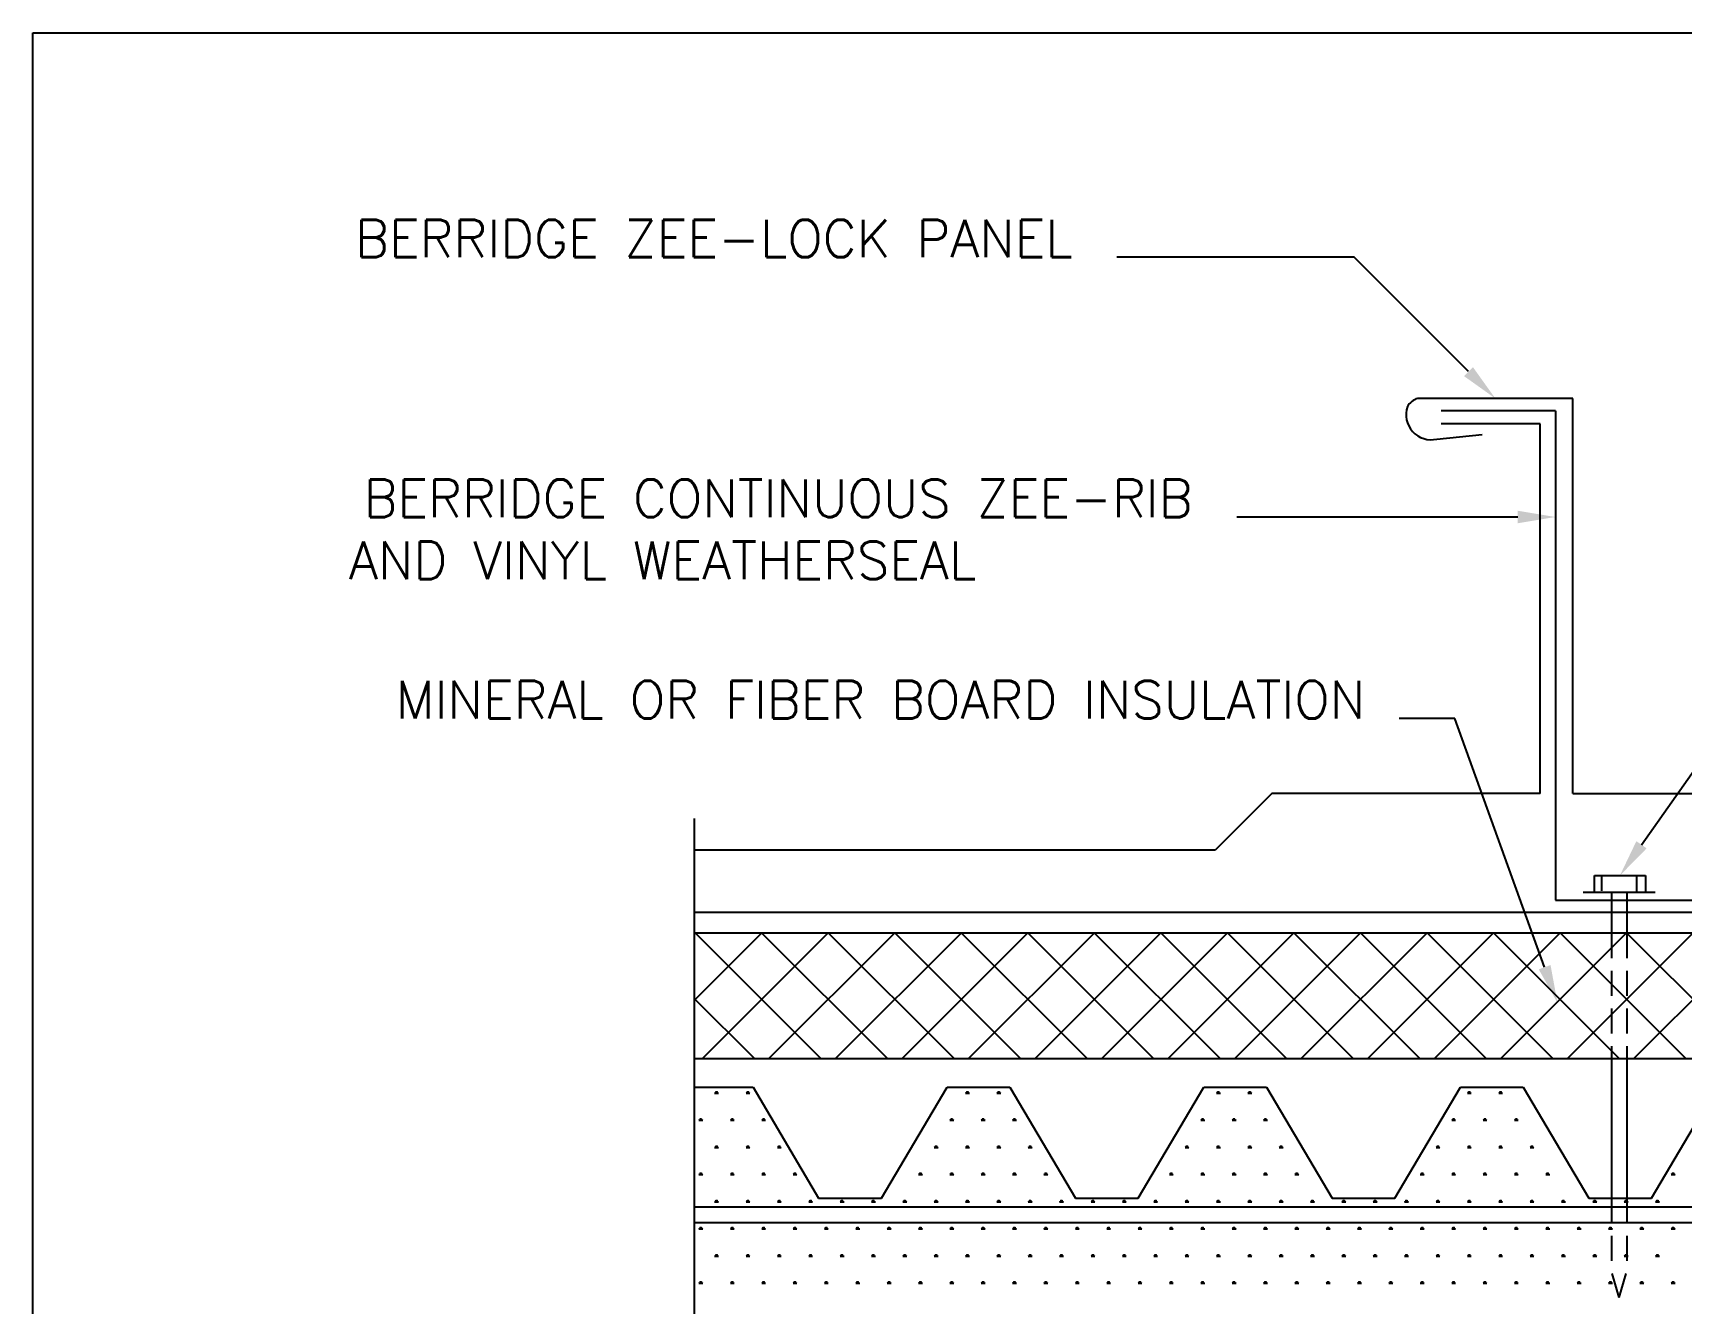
# Model space of a CAD drawing. Extents: x 0 to 23.8, y 0 to 31.4.
# Drawn here: x 0 to 13.14, y 21.28 to 31.41 of the extents above; entities that cross this region are included whole.
import ezdxf
from ezdxf.enums import TextEntityAlignment as Align

# ---------------------------------------------------------------- set-up
doc = ezdxf.new("R2010")
doc.units = 0
doc.header["$LTSCALE"] = 0.39999
doc.header["$MEASUREMENT"] = 0
doc.linetypes.add('HIDDENX2', pattern=[0.75, 0.5, -0.25])
doc.layers.get('0').update_dxf_attribs({"linetype": 'CONTINUOUS'})
for name, color, linetype in [('CMP-FLSH', 7, 'CONTINUOUS'), ('DIM-TXT', 7, 'CONTINUOUS'), ('STRCTR', 7, 'CONTINUOUS')]:
    doc.layers.add(name, color=color, linetype=linetype)
doc.styles.add('ROMANS', font='romans', dxfattribs={"height": 0.3})

# ---------------------------------------------------------------- blocks, each defined once
blk = doc.blocks.new('*X1')
at = {"color": 0, "linetype": 'CONTINUOUS'}
for p, q in [((3.508, 23.383), (3.503, 23.391)), ((3.512, 23.383), (3.512, 23.395)), ((3.516, 23.383), (3.516, 23.398)), ((3.52, 23.383), (3.52, 23.395)), ((3.523, 23.383), (3.528, 23.391)), ((3.758, 23.383), (3.753, 23.391)), ((3.762, 23.383), (3.762, 23.395)), ((3.766, 23.383), (3.766, 23.398)), ((3.77, 23.383), (3.77, 23.395)), ((3.773, 23.383), (3.778, 23.391)), ((5.508, 23.383), (5.503, 23.391)), ((5.512, 23.383), (5.512, 23.395)), ((5.516, 23.383), (5.516, 23.398)), ((5.52, 23.383), (5.52, 23.395)), ((5.523, 23.383), (5.528, 23.391)), ((5.758, 23.383), (5.753, 23.391)), ((5.762, 23.383), (5.762, 23.395)), ((5.766, 23.383), (5.766, 23.398)), ((5.77, 23.383), (5.77, 23.395)), ((5.773, 23.383), (5.778, 23.391)), ((7.508, 23.383), (7.503, 23.391)), ((7.512, 23.383), (7.512, 23.395)), ((7.516, 23.383), (7.516, 23.398)), ((7.52, 23.383), (7.52, 23.395)), ((7.523, 23.383), (7.528, 23.391)), ((7.758, 23.383), (7.753, 23.391)), ((7.762, 23.383), (7.762, 23.395)), ((7.766, 23.383), (7.766, 23.398)), ((7.77, 23.383), (7.77, 23.395)), ((7.773, 23.383), (7.778, 23.391)), ((9.508, 23.383), (9.503, 23.391)), ((9.512, 23.383), (9.512, 23.395)), ((9.516, 23.383), (9.516, 23.398)), ((9.52, 23.383), (9.52, 23.395)), ((9.523, 23.383), (9.528, 23.391)), ((9.758, 23.383), (9.753, 23.391)), ((9.762, 23.383), (9.762, 23.395)), ((9.766, 23.383), (9.766, 23.398)), ((9.77, 23.383), (9.77, 23.395)), ((9.773, 23.383), (9.778, 23.391)), ((3.5, 23.383), (3.531, 23.383)), ((3.75, 23.383), (3.781, 23.383)), ((5.5, 23.383), (5.531, 23.383)), ((5.75, 23.383), (5.781, 23.383)), ((7.5, 23.383), (7.531, 23.383)), ((7.75, 23.383), (7.781, 23.383)), ((9.5, 23.383), (9.531, 23.383)), ((9.75, 23.383), (9.781, 23.383)), ((3.375, 23.166), (3.406, 23.166)), ((3.383, 23.166), (3.378, 23.175)), ((3.387, 23.166), (3.387, 23.179)), ((3.391, 23.166), (3.391, 23.182)), ((3.395, 23.166), (3.395, 23.179)), ((3.398, 23.166), (3.403, 23.175)), ((3.625, 23.166), (3.656, 23.166)), ((3.633, 23.166), (3.628, 23.175)), ((3.637, 23.166), (3.637, 23.179)), ((3.641, 23.166), (3.641, 23.182)), ((3.645, 23.166), (3.645, 23.179)), ((3.648, 23.166), (3.653, 23.175)), ((3.875, 23.166), (3.906, 23.166)), ((3.883, 23.166), (3.878, 23.175)), ((3.887, 23.166), (3.887, 23.179)), ((3.891, 23.166), (3.891, 23.182)), ((3.895, 23.166), (3.895, 23.179)), ((3.898, 23.166), (3.903, 23.175)), ((5.375, 23.166), (5.406, 23.166)), ((5.383, 23.166), (5.378, 23.175)), ((5.387, 23.166), (5.387, 23.179)), ((5.391, 23.166), (5.391, 23.182)), ((5.395, 23.166), (5.395, 23.179)), ((5.398, 23.166), (5.403, 23.175)), ((5.625, 23.166), (5.656, 23.166)), ((5.633, 23.166), (5.628, 23.175)), ((5.637, 23.166), (5.637, 23.179)), ((5.641, 23.166), (5.641, 23.182)), ((5.645, 23.166), (5.645, 23.179)), ((5.648, 23.166), (5.653, 23.175)), ((5.875, 23.166), (5.906, 23.166)), ((5.883, 23.166), (5.878, 23.175)), ((5.887, 23.166), (5.887, 23.179)), ((5.891, 23.166), (5.891, 23.182)), ((5.895, 23.166), (5.895, 23.179)), ((5.898, 23.166), (5.903, 23.175)), ((7.375, 23.166), (7.406, 23.166)), ((7.383, 23.166), (7.378, 23.175)), ((7.387, 23.166), (7.387, 23.179)), ((7.391, 23.166), (7.391, 23.182)), ((7.395, 23.166), (7.395, 23.179)), ((7.398, 23.166), (7.403, 23.175)), ((7.625, 23.166), (7.656, 23.166)), ((7.633, 23.166), (7.628, 23.175)), ((7.637, 23.166), (7.637, 23.179)), ((7.641, 23.166), (7.641, 23.182)), ((7.645, 23.166), (7.645, 23.179)), ((7.648, 23.166), (7.653, 23.175)), ((7.875, 23.166), (7.906, 23.166)), ((7.883, 23.166), (7.878, 23.175)), ((7.887, 23.166), (7.887, 23.179)), ((7.891, 23.166), (7.891, 23.182)), ((7.895, 23.166), (7.895, 23.179)), ((7.898, 23.166), (7.903, 23.175)), ((9.375, 23.166), (9.406, 23.166)), ((9.383, 23.166), (9.378, 23.175)), ((9.387, 23.166), (9.387, 23.179)), ((9.391, 23.166), (9.391, 23.182)), ((9.395, 23.166), (9.395, 23.179)), ((9.398, 23.166), (9.403, 23.175)), ((9.625, 23.166), (9.656, 23.166)), ((9.633, 23.166), (9.628, 23.175)), ((9.637, 23.166), (9.637, 23.179)), ((9.641, 23.166), (9.641, 23.182)), ((9.645, 23.166), (9.645, 23.179)), ((9.648, 23.166), (9.653, 23.175)), ((9.875, 23.166), (9.906, 23.166)), ((9.883, 23.166), (9.878, 23.175)), ((9.887, 23.166), (9.887, 23.179)), ((9.891, 23.166), (9.891, 23.182)), ((9.895, 23.166), (9.895, 23.179)), ((9.898, 23.166), (9.903, 23.175)), ((3.5, 22.95), (3.531, 22.95)), ((3.508, 22.95), (3.503, 22.958)), ((3.512, 22.95), (3.512, 22.962)), ((3.516, 22.95), (3.516, 22.965)), ((3.52, 22.95), (3.52, 22.962)), ((3.523, 22.95), (3.528, 22.958)), ((3.75, 22.95), (3.781, 22.95)), ((3.758, 22.95), (3.753, 22.958)), ((3.762, 22.95), (3.762, 22.962)), ((3.766, 22.95), (3.766, 22.965)), ((3.77, 22.95), (3.77, 22.962)), ((3.773, 22.95), (3.778, 22.958)), ((4, 22.95), (4.031, 22.95)), ((4.008, 22.95), (4.003, 22.958)), ((4.012, 22.95), (4.012, 22.962)), ((4.016, 22.95), (4.016, 22.965)), ((4.02, 22.95), (4.02, 22.962)), ((4.023, 22.95), (4.028, 22.958)), ((5.25, 22.95), (5.281, 22.95)), ((5.258, 22.95), (5.253, 22.958)), ((5.262, 22.95), (5.262, 22.962)), ((5.266, 22.95), (5.266, 22.965)), ((5.27, 22.95), (5.27, 22.962)), ((5.273, 22.95), (5.278, 22.958)), ((5.5, 22.95), (5.531, 22.95)), ((5.508, 22.95), (5.503, 22.958)), ((5.512, 22.95), (5.512, 22.962)), ((5.516, 22.95), (5.516, 22.965)), ((5.52, 22.95), (5.52, 22.962)), ((5.523, 22.95), (5.528, 22.958)), ((5.75, 22.95), (5.781, 22.95)), ((5.758, 22.95), (5.753, 22.958)), ((5.762, 22.95), (5.762, 22.962)), ((5.766, 22.95), (5.766, 22.965)), ((5.77, 22.95), (5.77, 22.962)), ((5.773, 22.95), (5.778, 22.958)), ((6, 22.95), (6.031, 22.95)), ((6.008, 22.95), (6.003, 22.958)), ((6.012, 22.95), (6.012, 22.962)), ((6.016, 22.95), (6.016, 22.965)), ((6.02, 22.95), (6.02, 22.962)), ((6.023, 22.95), (6.028, 22.958)), ((7.25, 22.95), (7.281, 22.95)), ((7.258, 22.95), (7.253, 22.958)), ((7.262, 22.95), (7.262, 22.962)), ((7.266, 22.95), (7.266, 22.965)), ((7.27, 22.95), (7.27, 22.962)), ((7.273, 22.95), (7.278, 22.958)), ((7.5, 22.95), (7.531, 22.95)), ((7.508, 22.95), (7.503, 22.958)), ((7.512, 22.95), (7.512, 22.962)), ((7.516, 22.95), (7.516, 22.965)), ((7.52, 22.95), (7.52, 22.962)), ((7.523, 22.95), (7.528, 22.958)), ((7.75, 22.95), (7.781, 22.95)), ((7.758, 22.95), (7.753, 22.958)), ((7.762, 22.95), (7.762, 22.962)), ((7.766, 22.95), (7.766, 22.965)), ((7.77, 22.95), (7.77, 22.962)), ((7.773, 22.95), (7.778, 22.958)), ((8, 22.95), (8.031, 22.95)), ((8.008, 22.95), (8.003, 22.958)), ((8.012, 22.95), (8.012, 22.962)), ((8.016, 22.95), (8.016, 22.965)), ((8.02, 22.95), (8.02, 22.962)), ((8.023, 22.95), (8.028, 22.958)), ((9.25, 22.95), (9.281, 22.95)), ((9.258, 22.95), (9.253, 22.958)), ((9.262, 22.95), (9.262, 22.962)), ((9.266, 22.95), (9.266, 22.965)), ((9.27, 22.95), (9.27, 22.962)), ((9.273, 22.95), (9.278, 22.958)), ((9.5, 22.95), (9.531, 22.95)), ((9.508, 22.95), (9.503, 22.958)), ((9.512, 22.95), (9.512, 22.962)), ((9.516, 22.95), (9.516, 22.965)), ((9.52, 22.95), (9.52, 22.962)), ((9.523, 22.95), (9.528, 22.958)), ((9.75, 22.95), (9.781, 22.95)), ((9.758, 22.95), (9.753, 22.958)), ((9.762, 22.95), (9.762, 22.962)), ((9.766, 22.95), (9.766, 22.965)), ((9.77, 22.95), (9.77, 22.962)), ((9.773, 22.95), (9.778, 22.958)), ((10, 22.95), (10.031, 22.95)), ((10.008, 22.95), (10.003, 22.958)), ((10.012, 22.95), (10.012, 22.962)), ((10.016, 22.95), (10.016, 22.965)), ((10.02, 22.95), (10.02, 22.962)), ((10.023, 22.95), (10.028, 22.958)), ((3.375, 22.733), (3.406, 22.733)), ((3.383, 22.733), (3.378, 22.742)), ((3.387, 22.733), (3.387, 22.746)), ((3.391, 22.733), (3.391, 22.749)), ((3.395, 22.733), (3.395, 22.746)), ((3.398, 22.733), (3.403, 22.742)), ((3.625, 22.733), (3.656, 22.733)), ((3.633, 22.733), (3.628, 22.742)), ((3.637, 22.733), (3.637, 22.746)), ((3.641, 22.733), (3.641, 22.749)), ((3.645, 22.733), (3.645, 22.746)), ((3.648, 22.733), (3.653, 22.742)), ((3.875, 22.733), (3.906, 22.733)), ((3.883, 22.733), (3.878, 22.742)), ((3.887, 22.733), (3.887, 22.746)), ((3.891, 22.733), (3.891, 22.749)), ((3.895, 22.733), (3.895, 22.746)), ((3.898, 22.733), (3.903, 22.742)), ((4.125, 22.733), (4.156, 22.733)), ((4.133, 22.733), (4.128, 22.742)), ((4.137, 22.733), (4.137, 22.746)), ((4.141, 22.733), (4.141, 22.749)), ((4.145, 22.733), (4.145, 22.746)), ((4.148, 22.733), (4.153, 22.742)), ((5.125, 22.733), (5.156, 22.733)), ((5.133, 22.733), (5.128, 22.742)), ((5.137, 22.733), (5.137, 22.746)), ((5.141, 22.733), (5.141, 22.749)), ((5.145, 22.733), (5.145, 22.746)), ((5.148, 22.733), (5.153, 22.742)), ((5.375, 22.733), (5.406, 22.733)), ((5.383, 22.733), (5.378, 22.742)), ((5.387, 22.733), (5.387, 22.746)), ((5.391, 22.733), (5.391, 22.749)), ((5.395, 22.733), (5.395, 22.746)), ((5.398, 22.733), (5.403, 22.742)), ((5.625, 22.733), (5.656, 22.733)), ((5.633, 22.733), (5.628, 22.742)), ((5.637, 22.733), (5.637, 22.746)), ((5.641, 22.733), (5.641, 22.749)), ((5.645, 22.733), (5.645, 22.746)), ((5.648, 22.733), (5.653, 22.742)), ((5.875, 22.733), (5.906, 22.733)), ((5.883, 22.733), (5.878, 22.742)), ((5.887, 22.733), (5.887, 22.746)), ((5.891, 22.733), (5.891, 22.749)), ((5.895, 22.733), (5.895, 22.746)), ((5.898, 22.733), (5.903, 22.742)), ((6.125, 22.733), (6.156, 22.733)), ((6.133, 22.733), (6.128, 22.742)), ((6.137, 22.733), (6.137, 22.746)), ((6.141, 22.733), (6.141, 22.749)), ((6.145, 22.733), (6.145, 22.746)), ((6.148, 22.733), (6.153, 22.742)), ((7.125, 22.733), (7.156, 22.733)), ((7.133, 22.733), (7.128, 22.742)), ((7.137, 22.733), (7.137, 22.746)), ((7.141, 22.733), (7.141, 22.749)), ((7.145, 22.733), (7.145, 22.746)), ((7.148, 22.733), (7.153, 22.742)), ((7.375, 22.733), (7.406, 22.733)), ((7.383, 22.733), (7.378, 22.742)), ((7.387, 22.733), (7.387, 22.746)), ((7.391, 22.733), (7.391, 22.749)), ((7.395, 22.733), (7.395, 22.746)), ((7.398, 22.733), (7.403, 22.742)), ((7.625, 22.733), (7.656, 22.733)), ((7.633, 22.733), (7.628, 22.742)), ((7.637, 22.733), (7.637, 22.746)), ((7.641, 22.733), (7.641, 22.749)), ((7.645, 22.733), (7.645, 22.746)), ((7.648, 22.733), (7.653, 22.742)), ((7.875, 22.733), (7.906, 22.733)), ((7.883, 22.733), (7.878, 22.742)), ((7.887, 22.733), (7.887, 22.746)), ((7.891, 22.733), (7.891, 22.749)), ((7.895, 22.733), (7.895, 22.746)), ((7.898, 22.733), (7.903, 22.742)), ((8.125, 22.733), (8.156, 22.733)), ((8.133, 22.733), (8.128, 22.742)), ((8.137, 22.733), (8.137, 22.746)), ((8.141, 22.733), (8.141, 22.749)), ((8.145, 22.733), (8.145, 22.746)), ((8.148, 22.733), (8.153, 22.742)), ((9.125, 22.733), (9.156, 22.733)), ((9.133, 22.733), (9.128, 22.742)), ((9.137, 22.733), (9.137, 22.746)), ((9.141, 22.733), (9.141, 22.749)), ((9.145, 22.733), (9.145, 22.746)), ((9.148, 22.733), (9.153, 22.742)), ((9.375, 22.733), (9.406, 22.733)), ((9.383, 22.733), (9.378, 22.742)), ((9.387, 22.733), (9.387, 22.746)), ((9.391, 22.733), (9.391, 22.749)), ((9.395, 22.733), (9.395, 22.746)), ((9.398, 22.733), (9.403, 22.742)), ((9.625, 22.733), (9.656, 22.733)), ((9.633, 22.733), (9.628, 22.742)), ((9.637, 22.733), (9.637, 22.746)), ((9.641, 22.733), (9.641, 22.749)), ((9.645, 22.733), (9.645, 22.746)), ((9.648, 22.733), (9.653, 22.742)), ((9.875, 22.733), (9.906, 22.733)), ((9.883, 22.733), (9.878, 22.742)), ((9.887, 22.733), (9.887, 22.746)), ((9.891, 22.733), (9.891, 22.749)), ((9.895, 22.733), (9.895, 22.746)), ((9.898, 22.733), (9.903, 22.742)), ((10.125, 22.733), (10.156, 22.733)), ((10.133, 22.733), (10.128, 22.742)), ((10.137, 22.733), (10.137, 22.746)), ((10.141, 22.733), (10.141, 22.749)), ((10.145, 22.733), (10.145, 22.746)), ((10.148, 22.733), (10.153, 22.742)), ((11.125, 22.733), (11.156, 22.733)), ((11.133, 22.733), (11.128, 22.742)), ((11.137, 22.733), (11.137, 22.746)), ((11.141, 22.733), (11.141, 22.749)), ((11.145, 22.733), (11.145, 22.746)), ((11.148, 22.733), (11.153, 22.742)), ((3.5, 22.517), (3.531, 22.517)), ((3.508, 22.517), (3.503, 22.525)), ((3.512, 22.517), (3.512, 22.529)), ((3.516, 22.517), (3.516, 22.532)), ((3.52, 22.517), (3.52, 22.529)), ((3.523, 22.517), (3.528, 22.525)), ((3.75, 22.517), (3.781, 22.517)), ((3.758, 22.517), (3.753, 22.525)), ((3.762, 22.517), (3.762, 22.529)), ((3.766, 22.517), (3.766, 22.532)), ((3.77, 22.517), (3.77, 22.529)), ((3.773, 22.517), (3.778, 22.525)), ((4, 22.517), (4.031, 22.517)), ((4.008, 22.517), (4.003, 22.525)), ((4.012, 22.517), (4.012, 22.529)), ((4.016, 22.517), (4.016, 22.532)), ((4.02, 22.517), (4.02, 22.529)), ((4.023, 22.517), (4.028, 22.525)), ((4.25, 22.517), (4.281, 22.517)), ((4.258, 22.517), (4.253, 22.525)), ((4.262, 22.517), (4.262, 22.529)), ((4.266, 22.517), (4.266, 22.532)), ((4.27, 22.517), (4.27, 22.529)), ((4.273, 22.517), (4.278, 22.525)), ((4.5, 22.517), (4.531, 22.517)), ((4.508, 22.517), (4.503, 22.525)), ((4.512, 22.517), (4.512, 22.529)), ((4.516, 22.517), (4.516, 22.532)), ((4.52, 22.517), (4.52, 22.529)), ((4.523, 22.517), (4.528, 22.525)), ((4.75, 22.517), (4.781, 22.517)), ((4.758, 22.517), (4.753, 22.525)), ((4.762, 22.517), (4.762, 22.529)), ((4.766, 22.517), (4.766, 22.532)), ((4.77, 22.517), (4.77, 22.529)), ((4.773, 22.517), (4.778, 22.525)), ((5, 22.517), (5.031, 22.517)), ((5.008, 22.517), (5.003, 22.525)), ((5.012, 22.517), (5.012, 22.529)), ((5.016, 22.517), (5.016, 22.532)), ((5.02, 22.517), (5.02, 22.529)), ((5.023, 22.517), (5.028, 22.525)), ((5.25, 22.517), (5.281, 22.517)), ((5.258, 22.517), (5.253, 22.525)), ((5.262, 22.517), (5.262, 22.529)), ((5.266, 22.517), (5.266, 22.532)), ((5.27, 22.517), (5.27, 22.529)), ((5.273, 22.517), (5.278, 22.525)), ((5.5, 22.517), (5.531, 22.517)), ((5.508, 22.517), (5.503, 22.525)), ((5.512, 22.517), (5.512, 22.529)), ((5.516, 22.517), (5.516, 22.532)), ((5.52, 22.517), (5.52, 22.529)), ((5.523, 22.517), (5.528, 22.525)), ((5.75, 22.517), (5.781, 22.517)), ((5.758, 22.517), (5.753, 22.525)), ((5.762, 22.517), (5.762, 22.529)), ((5.766, 22.517), (5.766, 22.532)), ((5.77, 22.517), (5.77, 22.529)), ((5.773, 22.517), (5.778, 22.525)), ((6, 22.517), (6.031, 22.517)), ((6.008, 22.517), (6.003, 22.525)), ((6.012, 22.517), (6.012, 22.529)), ((6.016, 22.517), (6.016, 22.532)), ((6.02, 22.517), (6.02, 22.529)), ((6.023, 22.517), (6.028, 22.525)), ((6.25, 22.517), (6.281, 22.517)), ((6.258, 22.517), (6.253, 22.525)), ((6.262, 22.517), (6.262, 22.529)), ((6.266, 22.517), (6.266, 22.532)), ((6.27, 22.517), (6.27, 22.529)), ((6.273, 22.517), (6.278, 22.525)), ((6.5, 22.517), (6.531, 22.517)), ((6.508, 22.517), (6.503, 22.525)), ((6.512, 22.517), (6.512, 22.529)), ((6.516, 22.517), (6.516, 22.532)), ((6.52, 22.517), (6.52, 22.529)), ((6.523, 22.517), (6.528, 22.525)), ((6.75, 22.517), (6.781, 22.517)), ((6.758, 22.517), (6.753, 22.525)), ((6.762, 22.517), (6.762, 22.529)), ((6.766, 22.517), (6.766, 22.532)), ((6.77, 22.517), (6.77, 22.529)), ((6.773, 22.517), (6.778, 22.525)), ((7, 22.517), (7.031, 22.517)), ((7.008, 22.517), (7.003, 22.525)), ((7.012, 22.517), (7.012, 22.529)), ((7.016, 22.517), (7.016, 22.532)), ((7.02, 22.517), (7.02, 22.529)), ((7.023, 22.517), (7.028, 22.525)), ((7.25, 22.517), (7.281, 22.517)), ((7.258, 22.517), (7.253, 22.525)), ((7.262, 22.517), (7.262, 22.529)), ((7.266, 22.517), (7.266, 22.532)), ((7.27, 22.517), (7.27, 22.529)), ((7.273, 22.517), (7.278, 22.525)), ((7.5, 22.517), (7.531, 22.517)), ((7.508, 22.517), (7.503, 22.525)), ((7.512, 22.517), (7.512, 22.529)), ((7.516, 22.517), (7.516, 22.532)), ((7.52, 22.517), (7.52, 22.529)), ((7.523, 22.517), (7.528, 22.525)), ((7.75, 22.517), (7.781, 22.517)), ((7.758, 22.517), (7.753, 22.525)), ((7.762, 22.517), (7.762, 22.529)), ((7.766, 22.517), (7.766, 22.532)), ((7.77, 22.517), (7.77, 22.529)), ((7.773, 22.517), (7.778, 22.525)), ((8, 22.517), (8.031, 22.517)), ((8.008, 22.517), (8.003, 22.525)), ((8.012, 22.517), (8.012, 22.529)), ((8.016, 22.517), (8.016, 22.532)), ((8.02, 22.517), (8.02, 22.529)), ((8.023, 22.517), (8.028, 22.525)), ((8.25, 22.517), (8.281, 22.517)), ((8.258, 22.517), (8.253, 22.525)), ((8.262, 22.517), (8.262, 22.529)), ((8.266, 22.517), (8.266, 22.532)), ((8.27, 22.517), (8.27, 22.529)), ((8.273, 22.517), (8.278, 22.525)), ((8.5, 22.517), (8.531, 22.517)), ((8.508, 22.517), (8.503, 22.525)), ((8.512, 22.517), (8.512, 22.529)), ((8.516, 22.517), (8.516, 22.532)), ((8.52, 22.517), (8.52, 22.529)), ((8.523, 22.517), (8.528, 22.525)), ((8.75, 22.517), (8.781, 22.517)), ((8.758, 22.517), (8.753, 22.525)), ((8.762, 22.517), (8.762, 22.529)), ((8.766, 22.517), (8.766, 22.532)), ((8.77, 22.517), (8.77, 22.529)), ((8.773, 22.517), (8.778, 22.525)), ((9, 22.517), (9.031, 22.517)), ((9.008, 22.517), (9.003, 22.525)), ((9.012, 22.517), (9.012, 22.529)), ((9.016, 22.517), (9.016, 22.532)), ((9.02, 22.517), (9.02, 22.529)), ((9.023, 22.517), (9.028, 22.525)), ((9.25, 22.517), (9.281, 22.517)), ((9.258, 22.517), (9.253, 22.525)), ((9.262, 22.517), (9.262, 22.529)), ((9.266, 22.517), (9.266, 22.532)), ((9.27, 22.517), (9.27, 22.529)), ((9.273, 22.517), (9.278, 22.525)), ((9.5, 22.517), (9.531, 22.517)), ((9.508, 22.517), (9.503, 22.525)), ((9.512, 22.517), (9.512, 22.529)), ((9.516, 22.517), (9.516, 22.532)), ((9.52, 22.517), (9.52, 22.529)), ((9.523, 22.517), (9.528, 22.525)), ((9.75, 22.517), (9.781, 22.517)), ((9.758, 22.517), (9.753, 22.525)), ((9.762, 22.517), (9.762, 22.529)), ((9.766, 22.517), (9.766, 22.532)), ((9.77, 22.517), (9.77, 22.529)), ((9.773, 22.517), (9.778, 22.525)), ((10, 22.517), (10.031, 22.517)), ((10.008, 22.517), (10.003, 22.525)), ((10.012, 22.517), (10.012, 22.529)), ((10.016, 22.517), (10.016, 22.532)), ((10.02, 22.517), (10.02, 22.529)), ((10.023, 22.517), (10.028, 22.525)), ((10.25, 22.517), (10.281, 22.517)), ((10.258, 22.517), (10.253, 22.525)), ((10.262, 22.517), (10.262, 22.529)), ((10.266, 22.517), (10.266, 22.532)), ((10.27, 22.517), (10.27, 22.529)), ((10.273, 22.517), (10.278, 22.525)), ((10.5, 22.517), (10.531, 22.517)), ((10.508, 22.517), (10.503, 22.525)), ((10.512, 22.517), (10.512, 22.529)), ((10.516, 22.517), (10.516, 22.532)), ((10.52, 22.517), (10.52, 22.529)), ((10.523, 22.517), (10.528, 22.525)), ((10.75, 22.517), (10.781, 22.517)), ((10.758, 22.517), (10.753, 22.525)), ((10.762, 22.517), (10.762, 22.529)), ((10.766, 22.517), (10.766, 22.532)), ((10.77, 22.517), (10.77, 22.529)), ((10.773, 22.517), (10.778, 22.525)), ((11, 22.517), (11.031, 22.517)), ((11.008, 22.517), (11.003, 22.525)), ((11.012, 22.517), (11.012, 22.529)), ((11.016, 22.517), (11.016, 22.532)), ((11.02, 22.517), (11.02, 22.529)), ((11.023, 22.517), (11.028, 22.525)), ((3.375, 22.3), (3.406, 22.3)), ((3.383, 22.3), (3.378, 22.309)), ((3.387, 22.3), (3.387, 22.313)), ((3.391, 22.3), (3.391, 22.316)), ((3.395, 22.3), (3.395, 22.313)), ((3.398, 22.3), (3.403, 22.309)), ((3.625, 22.3), (3.656, 22.3)), ((3.633, 22.3), (3.628, 22.309)), ((3.637, 22.3), (3.637, 22.313)), ((3.641, 22.3), (3.641, 22.316)), ((3.645, 22.3), (3.645, 22.313)), ((3.648, 22.3), (3.653, 22.309)), ((3.875, 22.3), (3.906, 22.3)), ((3.883, 22.3), (3.878, 22.309)), ((3.887, 22.3), (3.887, 22.313)), ((3.891, 22.3), (3.891, 22.316)), ((3.895, 22.3), (3.895, 22.313)), ((3.898, 22.3), (3.903, 22.309)), ((4.125, 22.3), (4.156, 22.3)), ((4.133, 22.3), (4.128, 22.309)), ((4.137, 22.3), (4.137, 22.313)), ((4.141, 22.3), (4.141, 22.316)), ((4.145, 22.3), (4.145, 22.313)), ((4.148, 22.3), (4.153, 22.309)), ((4.375, 22.3), (4.406, 22.3)), ((4.383, 22.3), (4.378, 22.309)), ((4.387, 22.3), (4.387, 22.313)), ((4.391, 22.3), (4.391, 22.316)), ((4.395, 22.3), (4.395, 22.313)), ((4.398, 22.3), (4.403, 22.309)), ((4.625, 22.3), (4.656, 22.3)), ((4.633, 22.3), (4.628, 22.309)), ((4.637, 22.3), (4.637, 22.313)), ((4.641, 22.3), (4.641, 22.316)), ((4.645, 22.3), (4.645, 22.313)), ((4.648, 22.3), (4.653, 22.309)), ((4.875, 22.3), (4.906, 22.3)), ((4.883, 22.3), (4.878, 22.309)), ((4.887, 22.3), (4.887, 22.313)), ((4.891, 22.3), (4.891, 22.316)), ((4.895, 22.3), (4.895, 22.313)), ((4.898, 22.3), (4.903, 22.309)), ((5.125, 22.3), (5.156, 22.3)), ((5.133, 22.3), (5.128, 22.309)), ((5.137, 22.3), (5.137, 22.313)), ((5.141, 22.3), (5.141, 22.316)), ((5.145, 22.3), (5.145, 22.313)), ((5.148, 22.3), (5.153, 22.309)), ((5.375, 22.3), (5.406, 22.3)), ((5.383, 22.3), (5.378, 22.309)), ((5.387, 22.3), (5.387, 22.313)), ((5.391, 22.3), (5.391, 22.316)), ((5.395, 22.3), (5.395, 22.313)), ((5.398, 22.3), (5.403, 22.309)), ((5.625, 22.3), (5.656, 22.3)), ((5.633, 22.3), (5.628, 22.309)), ((5.637, 22.3), (5.637, 22.313)), ((5.641, 22.3), (5.641, 22.316)), ((5.645, 22.3), (5.645, 22.313)), ((5.648, 22.3), (5.653, 22.309)), ((5.875, 22.3), (5.906, 22.3)), ((5.883, 22.3), (5.878, 22.309)), ((5.887, 22.3), (5.887, 22.313)), ((5.891, 22.3), (5.891, 22.316)), ((5.895, 22.3), (5.895, 22.313)), ((5.898, 22.3), (5.903, 22.309)), ((6.125, 22.3), (6.156, 22.3)), ((6.133, 22.3), (6.128, 22.309)), ((6.137, 22.3), (6.137, 22.313)), ((6.141, 22.3), (6.141, 22.316)), ((6.145, 22.3), (6.145, 22.313)), ((6.148, 22.3), (6.153, 22.309)), ((6.375, 22.3), (6.406, 22.3)), ((6.383, 22.3), (6.378, 22.309)), ((6.387, 22.3), (6.387, 22.313)), ((6.391, 22.3), (6.391, 22.316)), ((6.395, 22.3), (6.395, 22.313)), ((6.398, 22.3), (6.403, 22.309)), ((6.625, 22.3), (6.656, 22.3)), ((6.633, 22.3), (6.628, 22.309)), ((6.637, 22.3), (6.637, 22.313)), ((6.641, 22.3), (6.641, 22.316)), ((6.645, 22.3), (6.645, 22.313)), ((6.648, 22.3), (6.653, 22.309)), ((6.875, 22.3), (6.906, 22.3)), ((6.883, 22.3), (6.878, 22.309)), ((6.887, 22.3), (6.887, 22.313)), ((6.891, 22.3), (6.891, 22.316)), ((6.895, 22.3), (6.895, 22.313)), ((6.898, 22.3), (6.903, 22.309)), ((7.125, 22.3), (7.156, 22.3)), ((7.133, 22.3), (7.128, 22.309)), ((7.137, 22.3), (7.137, 22.313)), ((7.141, 22.3), (7.141, 22.316)), ((7.145, 22.3), (7.145, 22.313)), ((7.148, 22.3), (7.153, 22.309)), ((7.375, 22.3), (7.406, 22.3)), ((7.383, 22.3), (7.378, 22.309)), ((7.387, 22.3), (7.387, 22.313)), ((7.391, 22.3), (7.391, 22.316)), ((7.395, 22.3), (7.395, 22.313)), ((7.398, 22.3), (7.403, 22.309)), ((7.625, 22.3), (7.656, 22.3)), ((7.633, 22.3), (7.628, 22.309)), ((7.637, 22.3), (7.637, 22.313)), ((7.641, 22.3), (7.641, 22.316)), ((7.645, 22.3), (7.645, 22.313)), ((7.648, 22.3), (7.653, 22.309)), ((7.875, 22.3), (7.906, 22.3)), ((7.883, 22.3), (7.878, 22.309)), ((7.887, 22.3), (7.887, 22.313)), ((7.891, 22.3), (7.891, 22.316)), ((7.895, 22.3), (7.895, 22.313)), ((7.898, 22.3), (7.903, 22.309)), ((8.125, 22.3), (8.156, 22.3)), ((8.133, 22.3), (8.128, 22.309)), ((8.137, 22.3), (8.137, 22.313)), ((8.141, 22.3), (8.141, 22.316)), ((8.145, 22.3), (8.145, 22.313)), ((8.148, 22.3), (8.153, 22.309)), ((8.375, 22.3), (8.406, 22.3)), ((8.383, 22.3), (8.378, 22.309)), ((8.387, 22.3), (8.387, 22.313)), ((8.391, 22.3), (8.391, 22.316)), ((8.395, 22.3), (8.395, 22.313)), ((8.398, 22.3), (8.403, 22.309)), ((8.625, 22.3), (8.656, 22.3)), ((8.633, 22.3), (8.628, 22.309)), ((8.637, 22.3), (8.637, 22.313)), ((8.641, 22.3), (8.641, 22.316)), ((8.645, 22.3), (8.645, 22.313)), ((8.648, 22.3), (8.653, 22.309)), ((8.875, 22.3), (8.906, 22.3)), ((8.883, 22.3), (8.878, 22.309)), ((8.887, 22.3), (8.887, 22.313)), ((8.891, 22.3), (8.891, 22.316)), ((8.895, 22.3), (8.895, 22.313)), ((8.898, 22.3), (8.903, 22.309)), ((9.125, 22.3), (9.156, 22.3)), ((9.133, 22.3), (9.128, 22.309)), ((9.137, 22.3), (9.137, 22.313)), ((9.141, 22.3), (9.141, 22.316)), ((9.145, 22.3), (9.145, 22.313)), ((9.148, 22.3), (9.153, 22.309)), ((9.375, 22.3), (9.406, 22.3)), ((9.383, 22.3), (9.378, 22.309)), ((9.387, 22.3), (9.387, 22.313)), ((9.391, 22.3), (9.391, 22.316)), ((9.395, 22.3), (9.395, 22.313)), ((9.398, 22.3), (9.403, 22.309)), ((9.625, 22.3), (9.656, 22.3)), ((9.633, 22.3), (9.628, 22.309)), ((9.637, 22.3), (9.637, 22.313)), ((9.641, 22.3), (9.641, 22.316)), ((9.645, 22.3), (9.645, 22.313)), ((9.648, 22.3), (9.653, 22.309)), ((9.875, 22.3), (9.906, 22.3)), ((9.883, 22.3), (9.878, 22.309)), ((9.887, 22.3), (9.887, 22.313)), ((9.891, 22.3), (9.891, 22.316)), ((9.895, 22.3), (9.895, 22.313)), ((9.898, 22.3), (9.903, 22.309)), ((10.125, 22.3), (10.156, 22.3)), ((10.133, 22.3), (10.128, 22.309)), ((10.137, 22.3), (10.137, 22.313)), ((10.141, 22.3), (10.141, 22.316)), ((10.145, 22.3), (10.145, 22.313)), ((10.148, 22.3), (10.153, 22.309)), ((10.375, 22.3), (10.406, 22.3)), ((10.383, 22.3), (10.378, 22.309)), ((10.387, 22.3), (10.387, 22.313)), ((10.391, 22.3), (10.391, 22.316)), ((10.395, 22.3), (10.395, 22.313)), ((10.398, 22.3), (10.403, 22.309)), ((10.625, 22.3), (10.656, 22.3)), ((10.633, 22.3), (10.628, 22.309)), ((10.637, 22.3), (10.637, 22.313)), ((10.641, 22.3), (10.641, 22.316)), ((10.645, 22.3), (10.645, 22.313)), ((10.648, 22.3), (10.653, 22.309)), ((10.875, 22.3), (10.906, 22.3)), ((10.883, 22.3), (10.878, 22.309)), ((10.887, 22.3), (10.887, 22.313)), ((10.891, 22.3), (10.891, 22.316)), ((10.895, 22.3), (10.895, 22.313)), ((10.898, 22.3), (10.903, 22.309)), ((11.125, 22.3), (11.156, 22.3)), ((11.133, 22.3), (11.128, 22.309)), ((11.137, 22.3), (11.137, 22.313)), ((11.141, 22.3), (11.141, 22.316)), ((11.145, 22.3), (11.145, 22.313)), ((11.148, 22.3), (11.153, 22.309)), ((3.5, 22.084), (3.531, 22.084)), ((3.508, 22.084), (3.503, 22.092)), ((3.512, 22.084), (3.512, 22.096)), ((3.516, 22.084), (3.516, 22.099)), ((3.52, 22.084), (3.52, 22.096)), ((3.523, 22.084), (3.528, 22.092)), ((3.75, 22.084), (3.781, 22.084)), ((3.758, 22.084), (3.753, 22.092)), ((3.762, 22.084), (3.762, 22.096)), ((3.766, 22.084), (3.766, 22.099)), ((3.77, 22.084), (3.77, 22.096)), ((3.773, 22.084), (3.778, 22.092)), ((4, 22.084), (4.031, 22.084)), ((4.008, 22.084), (4.003, 22.092)), ((4.012, 22.084), (4.012, 22.096)), ((4.016, 22.084), (4.016, 22.099)), ((4.02, 22.084), (4.02, 22.096)), ((4.023, 22.084), (4.028, 22.092)), ((4.25, 22.084), (4.281, 22.084)), ((4.258, 22.084), (4.253, 22.092)), ((4.262, 22.084), (4.262, 22.096)), ((4.266, 22.084), (4.266, 22.099)), ((4.27, 22.084), (4.27, 22.096)), ((4.273, 22.084), (4.278, 22.092)), ((4.5, 22.084), (4.531, 22.084)), ((4.508, 22.084), (4.503, 22.092)), ((4.512, 22.084), (4.512, 22.096)), ((4.516, 22.084), (4.516, 22.099)), ((4.52, 22.084), (4.52, 22.096)), ((4.523, 22.084), (4.528, 22.092)), ((4.75, 22.084), (4.781, 22.084)), ((4.758, 22.084), (4.753, 22.092)), ((4.762, 22.084), (4.762, 22.096)), ((4.766, 22.084), (4.766, 22.099)), ((4.77, 22.084), (4.77, 22.096)), ((4.773, 22.084), (4.778, 22.092)), ((5, 22.084), (5.031, 22.084)), ((5.008, 22.084), (5.003, 22.092)), ((5.012, 22.084), (5.012, 22.096)), ((5.016, 22.084), (5.016, 22.099)), ((5.02, 22.084), (5.02, 22.096)), ((5.023, 22.084), (5.028, 22.092)), ((5.25, 22.084), (5.281, 22.084)), ((5.258, 22.084), (5.253, 22.092)), ((5.262, 22.084), (5.262, 22.096)), ((5.266, 22.084), (5.266, 22.099)), ((5.27, 22.084), (5.27, 22.096)), ((5.273, 22.084), (5.278, 22.092)), ((5.5, 22.084), (5.531, 22.084)), ((5.508, 22.084), (5.503, 22.092)), ((5.512, 22.084), (5.512, 22.096)), ((5.516, 22.084), (5.516, 22.099)), ((5.52, 22.084), (5.52, 22.096)), ((5.523, 22.084), (5.528, 22.092)), ((5.75, 22.084), (5.781, 22.084)), ((5.758, 22.084), (5.753, 22.092)), ((5.762, 22.084), (5.762, 22.096)), ((5.766, 22.084), (5.766, 22.099)), ((5.77, 22.084), (5.77, 22.096)), ((5.773, 22.084), (5.778, 22.092)), ((6, 22.084), (6.031, 22.084)), ((6.008, 22.084), (6.003, 22.092)), ((6.012, 22.084), (6.012, 22.096)), ((6.016, 22.084), (6.016, 22.099)), ((6.02, 22.084), (6.02, 22.096)), ((6.023, 22.084), (6.028, 22.092)), ((6.25, 22.084), (6.281, 22.084)), ((6.258, 22.084), (6.253, 22.092)), ((6.262, 22.084), (6.262, 22.096)), ((6.266, 22.084), (6.266, 22.099)), ((6.27, 22.084), (6.27, 22.096)), ((6.273, 22.084), (6.278, 22.092)), ((6.5, 22.084), (6.531, 22.084)), ((6.508, 22.084), (6.503, 22.092)), ((6.512, 22.084), (6.512, 22.096)), ((6.516, 22.084), (6.516, 22.099)), ((6.52, 22.084), (6.52, 22.096)), ((6.523, 22.084), (6.528, 22.092)), ((6.75, 22.084), (6.781, 22.084)), ((6.758, 22.084), (6.753, 22.092)), ((6.762, 22.084), (6.762, 22.096)), ((6.766, 22.084), (6.766, 22.099)), ((6.77, 22.084), (6.77, 22.096)), ((6.773, 22.084), (6.778, 22.092)), ((7, 22.084), (7.031, 22.084)), ((7.008, 22.084), (7.003, 22.092)), ((7.012, 22.084), (7.012, 22.096)), ((7.016, 22.084), (7.016, 22.099)), ((7.02, 22.084), (7.02, 22.096)), ((7.023, 22.084), (7.028, 22.092)), ((7.25, 22.084), (7.281, 22.084)), ((7.258, 22.084), (7.253, 22.092)), ((7.262, 22.084), (7.262, 22.096)), ((7.266, 22.084), (7.266, 22.099)), ((7.27, 22.084), (7.27, 22.096)), ((7.273, 22.084), (7.278, 22.092)), ((7.5, 22.084), (7.531, 22.084)), ((7.508, 22.084), (7.503, 22.092)), ((7.512, 22.084), (7.512, 22.096)), ((7.516, 22.084), (7.516, 22.099)), ((7.52, 22.084), (7.52, 22.096)), ((7.523, 22.084), (7.528, 22.092)), ((7.75, 22.084), (7.781, 22.084)), ((7.758, 22.084), (7.753, 22.092)), ((7.762, 22.084), (7.762, 22.096)), ((7.766, 22.084), (7.766, 22.099)), ((7.77, 22.084), (7.77, 22.096)), ((7.773, 22.084), (7.778, 22.092)), ((8, 22.084), (8.031, 22.084)), ((8.008, 22.084), (8.003, 22.092)), ((8.012, 22.084), (8.012, 22.096)), ((8.016, 22.084), (8.016, 22.099)), ((8.02, 22.084), (8.02, 22.096)), ((8.023, 22.084), (8.028, 22.092)), ((8.25, 22.084), (8.281, 22.084)), ((8.258, 22.084), (8.253, 22.092)), ((8.262, 22.084), (8.262, 22.096)), ((8.266, 22.084), (8.266, 22.099)), ((8.27, 22.084), (8.27, 22.096)), ((8.273, 22.084), (8.278, 22.092)), ((8.5, 22.084), (8.531, 22.084)), ((8.508, 22.084), (8.503, 22.092)), ((8.512, 22.084), (8.512, 22.096)), ((8.516, 22.084), (8.516, 22.099)), ((8.52, 22.084), (8.52, 22.096)), ((8.523, 22.084), (8.528, 22.092)), ((8.75, 22.084), (8.781, 22.084)), ((8.758, 22.084), (8.753, 22.092)), ((8.762, 22.084), (8.762, 22.096)), ((8.766, 22.084), (8.766, 22.099)), ((8.77, 22.084), (8.77, 22.096)), ((8.773, 22.084), (8.778, 22.092)), ((9, 22.084), (9.031, 22.084)), ((9.008, 22.084), (9.003, 22.092)), ((9.012, 22.084), (9.012, 22.096)), ((9.016, 22.084), (9.016, 22.099)), ((9.02, 22.084), (9.02, 22.096)), ((9.023, 22.084), (9.028, 22.092)), ((9.25, 22.084), (9.281, 22.084)), ((9.258, 22.084), (9.253, 22.092)), ((9.262, 22.084), (9.262, 22.096)), ((9.266, 22.084), (9.266, 22.099)), ((9.27, 22.084), (9.27, 22.096)), ((9.273, 22.084), (9.278, 22.092)), ((9.5, 22.084), (9.531, 22.084)), ((9.508, 22.084), (9.503, 22.092)), ((9.512, 22.084), (9.512, 22.096)), ((9.516, 22.084), (9.516, 22.099)), ((9.52, 22.084), (9.52, 22.096)), ((9.523, 22.084), (9.528, 22.092)), ((9.75, 22.084), (9.781, 22.084)), ((9.758, 22.084), (9.753, 22.092)), ((9.762, 22.084), (9.762, 22.096)), ((9.766, 22.084), (9.766, 22.099)), ((9.77, 22.084), (9.77, 22.096)), ((9.773, 22.084), (9.778, 22.092)), ((10, 22.084), (10.031, 22.084)), ((10.008, 22.084), (10.003, 22.092)), ((10.012, 22.084), (10.012, 22.096)), ((10.016, 22.084), (10.016, 22.099)), ((10.02, 22.084), (10.02, 22.096)), ((10.023, 22.084), (10.028, 22.092)), ((10.25, 22.084), (10.281, 22.084)), ((10.258, 22.084), (10.253, 22.092)), ((10.262, 22.084), (10.262, 22.096)), ((10.266, 22.084), (10.266, 22.099)), ((10.27, 22.084), (10.27, 22.096)), ((10.273, 22.084), (10.278, 22.092)), ((10.5, 22.084), (10.531, 22.084)), ((10.508, 22.084), (10.503, 22.092)), ((10.512, 22.084), (10.512, 22.096)), ((10.516, 22.084), (10.516, 22.099)), ((10.52, 22.084), (10.52, 22.096)), ((10.523, 22.084), (10.528, 22.092)), ((10.75, 22.084), (10.781, 22.084)), ((10.758, 22.084), (10.753, 22.092)), ((10.762, 22.084), (10.762, 22.096)), ((10.766, 22.084), (10.766, 22.099)), ((10.77, 22.084), (10.77, 22.096)), ((10.773, 22.084), (10.778, 22.092)), ((11, 22.084), (11.031, 22.084)), ((11.008, 22.084), (11.003, 22.092)), ((11.012, 22.084), (11.012, 22.096)), ((11.016, 22.084), (11.016, 22.099)), ((11.02, 22.084), (11.02, 22.096)), ((11.023, 22.084), (11.028, 22.092)), ((3.375, 21.867), (3.406, 21.867)), ((3.383, 21.867), (3.378, 21.876)), ((3.387, 21.867), (3.387, 21.88)), ((3.391, 21.867), (3.391, 21.883)), ((3.395, 21.867), (3.395, 21.88)), ((3.398, 21.867), (3.403, 21.876)), ((3.625, 21.867), (3.656, 21.867)), ((3.633, 21.867), (3.628, 21.876)), ((3.637, 21.867), (3.637, 21.88)), ((3.641, 21.867), (3.641, 21.883)), ((3.645, 21.867), (3.645, 21.88)), ((3.648, 21.867), (3.653, 21.876)), ((3.875, 21.867), (3.906, 21.867)), ((3.883, 21.867), (3.878, 21.876)), ((3.887, 21.867), (3.887, 21.88)), ((3.891, 21.867), (3.891, 21.883)), ((3.895, 21.867), (3.895, 21.88)), ((3.898, 21.867), (3.903, 21.876)), ((4.125, 21.867), (4.156, 21.867)), ((4.133, 21.867), (4.128, 21.876)), ((4.137, 21.867), (4.137, 21.88)), ((4.141, 21.867), (4.141, 21.883)), ((4.145, 21.867), (4.145, 21.88)), ((4.148, 21.867), (4.153, 21.876)), ((4.375, 21.867), (4.406, 21.867)), ((4.383, 21.867), (4.378, 21.876)), ((4.387, 21.867), (4.387, 21.88)), ((4.391, 21.867), (4.391, 21.883)), ((4.395, 21.867), (4.395, 21.88)), ((4.398, 21.867), (4.403, 21.876)), ((4.625, 21.867), (4.656, 21.867)), ((4.633, 21.867), (4.628, 21.876)), ((4.637, 21.867), (4.637, 21.88)), ((4.641, 21.867), (4.641, 21.883)), ((4.645, 21.867), (4.645, 21.88)), ((4.648, 21.867), (4.653, 21.876)), ((4.875, 21.867), (4.906, 21.867)), ((4.883, 21.867), (4.878, 21.876)), ((4.887, 21.867), (4.887, 21.88)), ((4.891, 21.867), (4.891, 21.883)), ((4.895, 21.867), (4.895, 21.88)), ((4.898, 21.867), (4.903, 21.876)), ((5.125, 21.867), (5.156, 21.867)), ((5.133, 21.867), (5.128, 21.876)), ((5.137, 21.867), (5.137, 21.88)), ((5.141, 21.867), (5.141, 21.883)), ((5.145, 21.867), (5.145, 21.88)), ((5.148, 21.867), (5.153, 21.876)), ((5.375, 21.867), (5.406, 21.867)), ((5.383, 21.867), (5.378, 21.876)), ((5.387, 21.867), (5.387, 21.88)), ((5.391, 21.867), (5.391, 21.883)), ((5.395, 21.867), (5.395, 21.88)), ((5.398, 21.867), (5.403, 21.876)), ((5.625, 21.867), (5.656, 21.867)), ((5.633, 21.867), (5.628, 21.876)), ((5.637, 21.867), (5.637, 21.88)), ((5.641, 21.867), (5.641, 21.883)), ((5.645, 21.867), (5.645, 21.88)), ((5.648, 21.867), (5.653, 21.876)), ((5.875, 21.867), (5.906, 21.867)), ((5.883, 21.867), (5.878, 21.876)), ((5.887, 21.867), (5.887, 21.88)), ((5.891, 21.867), (5.891, 21.883)), ((5.895, 21.867), (5.895, 21.88)), ((5.898, 21.867), (5.903, 21.876)), ((6.125, 21.867), (6.156, 21.867)), ((6.133, 21.867), (6.128, 21.876)), ((6.137, 21.867), (6.137, 21.88)), ((6.141, 21.867), (6.141, 21.883)), ((6.145, 21.867), (6.145, 21.88)), ((6.148, 21.867), (6.153, 21.876)), ((6.375, 21.867), (6.406, 21.867)), ((6.383, 21.867), (6.378, 21.876)), ((6.387, 21.867), (6.387, 21.88)), ((6.391, 21.867), (6.391, 21.883)), ((6.395, 21.867), (6.395, 21.88)), ((6.398, 21.867), (6.403, 21.876)), ((6.625, 21.867), (6.656, 21.867)), ((6.633, 21.867), (6.628, 21.876)), ((6.637, 21.867), (6.637, 21.88)), ((6.641, 21.867), (6.641, 21.883)), ((6.645, 21.867), (6.645, 21.88)), ((6.648, 21.867), (6.653, 21.876)), ((6.875, 21.867), (6.906, 21.867)), ((6.883, 21.867), (6.878, 21.876)), ((6.887, 21.867), (6.887, 21.88)), ((6.891, 21.867), (6.891, 21.883)), ((6.895, 21.867), (6.895, 21.88)), ((6.898, 21.867), (6.903, 21.876)), ((7.125, 21.867), (7.156, 21.867)), ((7.133, 21.867), (7.128, 21.876)), ((7.137, 21.867), (7.137, 21.88)), ((7.141, 21.867), (7.141, 21.883)), ((7.145, 21.867), (7.145, 21.88)), ((7.148, 21.867), (7.153, 21.876)), ((7.375, 21.867), (7.406, 21.867)), ((7.383, 21.867), (7.378, 21.876)), ((7.387, 21.867), (7.387, 21.88)), ((7.391, 21.867), (7.391, 21.883)), ((7.395, 21.867), (7.395, 21.88)), ((7.398, 21.867), (7.403, 21.876)), ((7.625, 21.867), (7.656, 21.867)), ((7.633, 21.867), (7.628, 21.876)), ((7.637, 21.867), (7.637, 21.88)), ((7.641, 21.867), (7.641, 21.883)), ((7.645, 21.867), (7.645, 21.88)), ((7.648, 21.867), (7.653, 21.876)), ((7.875, 21.867), (7.906, 21.867)), ((7.883, 21.867), (7.878, 21.876)), ((7.887, 21.867), (7.887, 21.88)), ((7.891, 21.867), (7.891, 21.883)), ((7.895, 21.867), (7.895, 21.88)), ((7.898, 21.867), (7.903, 21.876)), ((8.125, 21.867), (8.156, 21.867)), ((8.133, 21.867), (8.128, 21.876)), ((8.137, 21.867), (8.137, 21.88)), ((8.141, 21.867), (8.141, 21.883)), ((8.145, 21.867), (8.145, 21.88)), ((8.148, 21.867), (8.153, 21.876)), ((8.375, 21.867), (8.406, 21.867)), ((8.383, 21.867), (8.378, 21.876)), ((8.387, 21.867), (8.387, 21.88)), ((8.391, 21.867), (8.391, 21.883)), ((8.395, 21.867), (8.395, 21.88)), ((8.398, 21.867), (8.403, 21.876)), ((8.625, 21.867), (8.656, 21.867)), ((8.633, 21.867), (8.628, 21.876)), ((8.637, 21.867), (8.637, 21.88)), ((8.641, 21.867), (8.641, 21.883)), ((8.645, 21.867), (8.645, 21.88)), ((8.648, 21.867), (8.653, 21.876)), ((8.875, 21.867), (8.906, 21.867)), ((8.883, 21.867), (8.878, 21.876)), ((8.887, 21.867), (8.887, 21.88)), ((8.891, 21.867), (8.891, 21.883)), ((8.895, 21.867), (8.895, 21.88)), ((8.898, 21.867), (8.903, 21.876)), ((9.125, 21.867), (9.156, 21.867)), ((9.133, 21.867), (9.128, 21.876)), ((9.137, 21.867), (9.137, 21.88)), ((9.141, 21.867), (9.141, 21.883)), ((9.145, 21.867), (9.145, 21.88)), ((9.148, 21.867), (9.153, 21.876)), ((9.375, 21.867), (9.406, 21.867)), ((9.383, 21.867), (9.378, 21.876)), ((9.387, 21.867), (9.387, 21.88)), ((9.391, 21.867), (9.391, 21.883)), ((9.395, 21.867), (9.395, 21.88)), ((9.398, 21.867), (9.403, 21.876)), ((9.625, 21.867), (9.656, 21.867)), ((9.633, 21.867), (9.628, 21.876)), ((9.637, 21.867), (9.637, 21.88)), ((9.641, 21.867), (9.641, 21.883)), ((9.645, 21.867), (9.645, 21.88)), ((9.648, 21.867), (9.653, 21.876)), ((9.875, 21.867), (9.906, 21.867)), ((9.883, 21.867), (9.878, 21.876)), ((9.887, 21.867), (9.887, 21.88)), ((9.891, 21.867), (9.891, 21.883)), ((9.895, 21.867), (9.895, 21.88)), ((9.898, 21.867), (9.903, 21.876)), ((10.125, 21.867), (10.156, 21.867)), ((10.133, 21.867), (10.128, 21.876)), ((10.137, 21.867), (10.137, 21.88)), ((10.141, 21.867), (10.141, 21.883)), ((10.145, 21.867), (10.145, 21.88)), ((10.148, 21.867), (10.153, 21.876)), ((10.375, 21.867), (10.406, 21.867)), ((10.383, 21.867), (10.378, 21.876)), ((10.387, 21.867), (10.387, 21.88)), ((10.391, 21.867), (10.391, 21.883)), ((10.395, 21.867), (10.395, 21.88)), ((10.398, 21.867), (10.403, 21.876)), ((10.625, 21.867), (10.656, 21.867)), ((10.633, 21.867), (10.628, 21.876)), ((10.637, 21.867), (10.637, 21.88)), ((10.641, 21.867), (10.641, 21.883)), ((10.645, 21.867), (10.645, 21.88)), ((10.648, 21.867), (10.653, 21.876)), ((10.875, 21.867), (10.906, 21.867)), ((10.883, 21.867), (10.878, 21.876)), ((10.887, 21.867), (10.887, 21.88)), ((10.891, 21.867), (10.891, 21.883)), ((10.895, 21.867), (10.895, 21.88)), ((10.898, 21.867), (10.903, 21.876)), ((11.125, 21.867), (11.156, 21.867)), ((11.133, 21.867), (11.128, 21.876)), ((11.137, 21.867), (11.137, 21.88)), ((11.141, 21.867), (11.141, 21.883)), ((11.145, 21.867), (11.145, 21.88)), ((11.148, 21.867), (11.153, 21.876))]:
    blk.add_line(p, q, dxfattribs=at)
blk = doc.blocks.new('*X2')
at = {"color": 0, "linetype": 'CONTINUOUS'}
for p, q in [((4.5, 24.122), (5.036, 24.658)), ((4.5, 24.653), (4.505, 24.658)), ((5.51, 23.658), (4.51, 24.658)), ((4.566, 23.658), (5.566, 24.658)), ((6.04, 23.658), (5.04, 24.658)), ((5.096, 23.658), (6.096, 24.658)), ((6.571, 23.658), (5.571, 24.658)), ((5.627, 23.658), (6.627, 24.658)), ((7.101, 23.658), (6.101, 24.658)), ((6.157, 23.658), (7.157, 24.658)), ((7.631, 23.658), (6.631, 24.658)), ((6.687, 23.658), (7.687, 24.658)), ((8.162, 23.658), (7.162, 24.658)), ((7.218, 23.658), (8.218, 24.658)), ((8.692, 23.658), (7.692, 24.658)), ((7.748, 23.658), (8.748, 24.658)), ((9.222, 23.658), (8.222, 24.658)), ((8.278, 23.658), (9.278, 24.658)), ((9.753, 23.658), (8.753, 24.658)), ((8.809, 23.658), (9.809, 24.658)), ((10.283, 23.658), (9.283, 24.658)), ((9.339, 23.658), (10.339, 24.658)), ((10.813, 23.658), (9.813, 24.658)), ((9.869, 23.658), (10.869, 24.658)), ((11.344, 23.658), (10.344, 24.658)), ((10.4, 23.658), (11.4, 24.658)), ((11.874, 23.658), (10.874, 24.658)), ((10.93, 23.658), (11.93, 24.658)), ((12.404, 23.658), (11.404, 24.658)), ((11.46, 23.658), (12.46, 24.658)), ((12.935, 23.658), (11.935, 24.658)), ((11.991, 23.658), (12.991, 24.658)), ((4.98, 23.658), (4.5, 24.138))]:
    blk.add_line(p, q, dxfattribs=at)

msp = doc.modelspace()

# ---------------------------------------------------------------- linework, layer by layer
at = {"color": 5, "linetype": 'CONTINUOUS'}
for p, q in [((0, 0), (0, 31.41)), ((0, 31.41), (23.82, 31.41))]:
    msp.add_line(p, q, dxfattribs=at)
at = {"layer": 'CMP-FLSH', "color": 1, "linetype": 'CONTINUOUS'}
for p, q in [((12.274, 28.496), (11.037, 28.496)), ((12.136, 28.396), (11.225, 28.396)), ((12.136, 28.396), (12.136, 24.494)), ((12.274, 25.346), (12.274, 28.496)), ((12.013, 28.292), (11.225, 28.292)), ((12.013, 25.346), (12.013, 28.292)), ((11.191, 28.172), (11.552, 28.209)), ((9.875, 25.346), (9.425, 24.896)), ((12.013, 25.346), (9.875, 25.346)), ((12.274, 25.346), (14.412, 25.346)), ((5.271, 24.896), (9.425, 24.896)), ((12.136, 24.494), (13.559, 24.494))]:
    msp.add_line(p, q, dxfattribs=at)
at = {"layer": 'CMP-FLSH', "color": 6, "linetype": 'CONTINUOUS'}
for p, q in [((12.446, 24.691), (12.854, 24.691)), ((12.446, 24.559), (12.446, 24.691)), ((12.503, 24.691), (12.503, 24.569)), ((12.783, 24.691), (12.783, 24.559)), ((12.854, 24.691), (12.854, 24.559)), ((12.356, 24.559), (12.93, 24.559)), ((12.583, 24.547), (12.583, 24.231)), ((12.705, 24.547), (12.705, 24.231)), ((20.271, 24.397), (5.271, 24.397)), ((12.583, 23.231), (12.583, 22.119)), ((12.705, 23.231), (12.705, 22.119))]:
    msp.add_line(p, q, dxfattribs=at)
at = {"layer": 'CMP-FLSH', "color": 9, "linetype": 'HIDDENX2'}
for p, q in [((12.583, 24.231), (12.583, 23.231)), ((12.705, 24.231), (12.705, 23.231)), ((12.583, 22.119), (12.583, 21.534)), ((12.705, 22.119), (12.705, 21.534)), ((12.644, 21.325), (12.583, 21.534)), ((12.644, 21.325), (12.705, 21.534))]:
    msp.add_line(p, q, dxfattribs=at)
at = {"layer": 'CMP-FLSH', "color": 1, "linetype": 'CONTINUOUS'}
for centre, radius, start, end in [((11.145, 28.366), 0.2, 161.1592, 283.2521), ((11.084, 28.355), 0.149, 108.6476, 149.6106)]:
    msp.add_arc(centre, radius, start, end, dxfattribs=at)
at = {"layer": 'DIM-TXT', "color": 3, "linetype": 'CONTINUOUS'}
for p, q in [((10.532, 29.621), (8.639, 29.621)), ((11.444, 28.709), (10.532, 29.621)), ((12.822, 24.936), (16.115, 29.621)), ((11.836, 27.55), (9.596, 27.55)), ((11.335, 25.943), (10.89, 25.943)), ((12.05, 23.96), (11.335, 25.943))]:
    msp.add_line(p, q, dxfattribs=at)
for points in [[(11.479, 28.744), (11.408, 28.673), (11.656, 28.496)], [(11.836, 27.6), (11.836, 27.5), (12.136, 27.55)], [(12.863, 24.908), (12.781, 24.965), (12.65, 24.691)], [(12.097, 23.977), (12.003, 23.943), (12.152, 23.677)]]:
    msp.add_solid(points, dxfattribs=at)
at = {"layer": 'STRCTR', "color": 2, "linetype": 'CONTINUOUS'}
msp.add_line((5.271, 25.146), (5.271, 20.724), dxfattribs=at)
at = {"layer": 'STRCTR', "color": 4, "linetype": 'CONTINUOUS'}
for p, q in [((20.271, 24.231), (5.271, 24.231)), ((5.271, 23.231), (20.271, 23.231)), ((5.271, 23.004), (5.74, 23.004)), ((5.74, 23.004), (6.263, 22.119)), ((6.763, 22.119), (7.286, 23.004)), ((7.286, 23.004), (7.786, 23.004)), ((7.786, 23.004), (8.309, 22.119)), ((8.809, 22.119), (9.332, 23.004)), ((9.332, 23.004), (9.832, 23.004)), ((9.832, 23.004), (10.356, 22.119)), ((10.856, 22.119), (11.379, 23.004)), ((11.379, 23.004), (11.879, 23.004)), ((11.879, 23.004), (12.402, 22.119)), ((12.902, 22.119), (13.425, 23.004)), ((6.263, 22.119), (6.763, 22.119)), ((8.309, 22.119), (8.809, 22.119)), ((10.356, 22.119), (10.856, 22.119)), ((12.402, 22.119), (12.902, 22.119)), ((5.271, 22.049), (20.271, 22.049)), ((5.271, 21.924), (20.271, 21.924))]:
    msp.add_line(p, q, dxfattribs=at)

# ---------------------------------------------------------------- block references
for name, p in [('*X2', (0.771, -0.427)), ('*X1', (1.934, -0.427))]:
    msp.add_blockref(name, p, dxfattribs=at)

# ---------------------------------------------------------------- texts
at = {"layer": 'DIM-TXT', "color": 3, "linetype": 'CONTINUOUS', "style": 'ROMANS'}
for s, p in [('BERRIDGE ZEE-LOCK PANEL', (8.289, 29.621)), ('BERRIDGE CONTINUOUS ZEE-RIB', (9.244, 27.55)), ('AND VINYL WEATHERSEAL', (7.52, 27.055)), ('MINERAL OR FIBER BOARD INSULATION', (10.62, 25.943))]:
    msp.add_text(s, height=0.3, dxfattribs=at).set_placement(p, align=Align.RIGHT)

doc.saveas('drawing.dxf')
